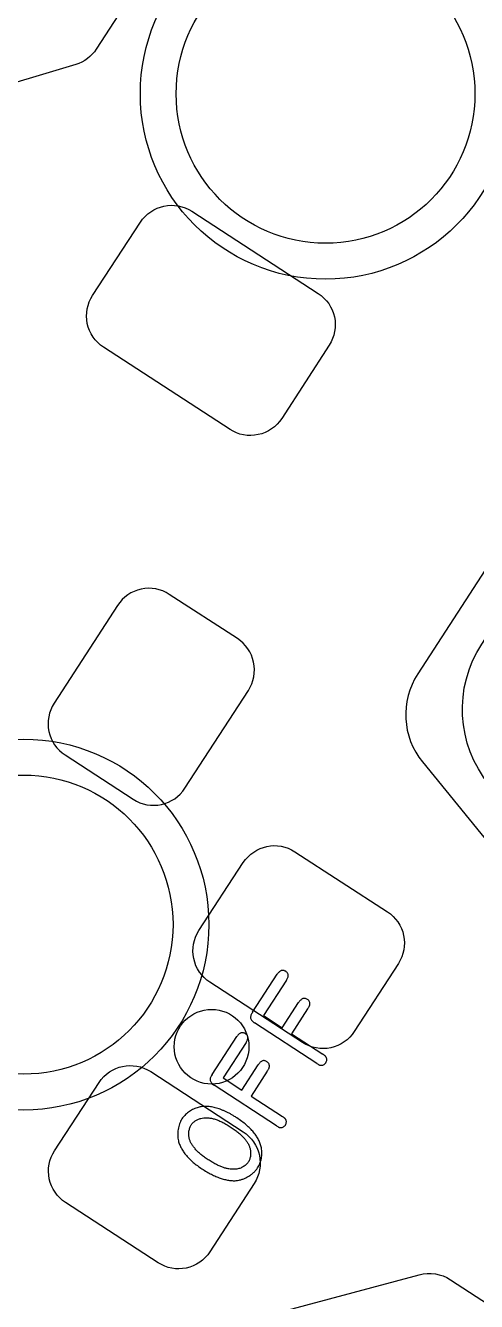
# Model space of a CAD drawing. Header units: millimetres. Extents: x -219 to 14, y 168 to 388.
# Drawn here: x -88.3 to -69.1, y 225.1 to 279.3 of the extents above; entities that cross this region are included whole.
import ezdxf

# ---------------------------------------------------------------- set-up
doc = ezdxf.new("R2010")
doc.units = ezdxf.units.MM
doc.layers.get('0').update_dxf_attribs({"linetype": 'CONTINUOUS'})

msp = doc.modelspace()

# ---------------------------------------------------------------- linework, layer by layer
for p, q in [((-78.655, 237.367), (-77.605, 238.982)), ((-77.215, 238.729), (-78.192, 237.225)), ((-77.393, 236.706), (-76.697, 237.777)), ((-76.315, 237.509), (-77.002, 236.452)), ((-75.926, 235.197), (-78.571, 236.914)), ((-78.192, 237.225), (-77.393, 236.706)), ((-80.372, 234.722), (-79.322, 236.338)), ((-77.002, 236.452), (-75.671, 235.588)), ((-78.932, 236.084), (-79.909, 234.58)), ((-79.11, 234.062), (-78.414, 235.132)), ((-79.909, 234.58), (-79.11, 234.062)), ((-78.032, 234.864), (-78.719, 233.808)), ((-77.643, 232.553), (-80.288, 234.27)), ((-78.719, 233.808), (-77.388, 232.944)), ((-81.657, 232.841), (-81.656, 232.84)), ((-81.266, 232.587), (-81.265, 232.586))]:
    msp.add_line(p, q)
for points in [[(-80.085, 293.941), (-80.384, 286.238, -0.135064), (-80.639, 285.435), (-85.297, 278.263, -0.177972), (-86.173, 277.606), (-94.602, 275.087, -0.220022), (-95.921, 275.277), (-98.493, 276.947, -0.414214), (-98.96, 279.143), (-87.046, 297.492, -0.414214), (-84.85, 297.959), (-80.807, 295.334, -0.26436)], [(-85.454, 267.803), (-83.423, 270.911, -0.41338), (-81.23, 271.374), (-75.863, 267.889, -0.414214), (-75.396, 265.693), (-77.418, 262.58, -0.414214), (-79.614, 262.113), (-84.99, 265.603, -0.415047)], [(-83.727, 246.411, 0.414214), (-81.531, 246.878), (-78.832, 251.035, 0.414214), (-79.299, 253.231), (-82.196, 255.112, 0.414214), (-84.392, 254.645), (-87.091, 250.488, 0.414214), (-86.624, 248.292)], [(-72.456, 239.438), (-74.331, 236.55, -0.414214), (-76.527, 236.083), (-80.467, 238.642, -0.415047), (-80.932, 240.842), (-79.049, 243.724, -0.41338), (-76.855, 244.187), (-72.923, 241.634, -0.414214)], [(-87.072, 231.491), (-85.18, 234.387, -0.41338), (-82.986, 234.85), (-79.053, 232.296, -0.414214), (-78.586, 230.1), (-80.47, 227.199, -0.414214), (-82.666, 226.732), (-86.608, 229.291, -0.415047)], [(-71.285, 202.142), (-79.17, 202.092, -0.146594), (-80.086, 202.36), (-83.618, 204.654, -0.128591), (-84.185, 205.275), (-87.59, 211.763, -0.271179), (-87.513, 213.44), (-81.17, 223.209, -0.185236), (-80.207, 223.909), (-71.576, 226.226, -0.212661), (-70.241, 226.014), (-66.209, 223.397, -0.185236), (-65.509, 222.434), (-63.276, 214.114, -0.212661), (-63.487, 212.778), (-69.902, 202.899, -0.2523)]]:
    msp.add_lwpolyline(points, format="xyb", close=True)
for points in [[(-54.922, 280.386, -0.414214), (-54.455, 278.19), (-71.634, 251.733, 0.325768), (-71.432, 247.998), (-39.882, 209.286, -0.28994), (-39.68, 207.6), (-51.84, 182.1, -0.453094), (-54.138, 181.452), (-55.947, 182.627, 0.414214), (-64.731, 180.759), (-66.46, 178.096, -0.414214), (-68.656, 177.629), (-97.674, 196.471, -0.414214), (-98.141, 198.667), (-95.547, 202.661, 0.361395), (-96.5, 210.724), (-109.427, 222.998, 0.045941), (-109.656, 223.178), (-138.825, 242.118, -0.414214)], [(-163.016, 255.933), (-110.809, 222.035, -0.198912), (-108.607, 218.831), (-104.441, 199.238, 0.198912), (-104.111, 198.757), (-57.519, 168.505, 0.453094), (-56.416, 168.816), (-37.589, 208.295, 0.28994), (-37.686, 209.105), (-68.594, 247.028, -0.325768), (-68.916, 253.003), (-51.637, 279.616, 0.414214)]]:
    msp.add_lwpolyline(points, format="xyb")
for centre, radius in [((-75.551, 276.367), 7.874), ((-75.551, 276.367), 6.35), ((-88.386, 241.091), 7.874), ((-88.386, 241.091), 6.35), ((-80.398, 235.904), 1.587)]:
    msp.add_circle(centre, radius)
for points, knots in [([(-77.246, 239.107), (-77.262, 239.116), (-77.292, 239.133), (-77.34, 239.146), (-77.388, 239.148), (-77.435, 239.138), (-77.481, 239.115), (-77.524, 239.081), (-77.566, 239.036), (-77.592, 239.001), (-77.605, 238.982)], [0, 0, 0, 0, 0.124723, 0.238759, 0.348369, 0.45629, 0.57015, 0.695658, 0.839338, 1, 1, 1, 1]), ([(-77.215, 238.729), (-77.202, 238.748), (-77.178, 238.785), (-77.155, 238.843), (-77.141, 238.897), (-77.139, 238.948), (-77.148, 238.995), (-77.171, 239.037), (-77.203, 239.076), (-77.231, 239.097), (-77.246, 239.107)], [0, 0, 0, 0, 0.160822, 0.303607, 0.430121, 0.544897, 0.652145, 0.759141, 0.872467, 1, 1, 1, 1]), ([(-76.326, 237.914), (-76.342, 237.925), (-76.372, 237.944), (-76.422, 237.959), (-76.472, 237.961), (-76.52, 237.95), (-76.567, 237.925), (-76.612, 237.887), (-76.658, 237.838), (-76.684, 237.798), (-76.697, 237.777)], [0, 0, 0, 0, 0.1246782, 0.2354383, 0.340623, 0.4465014, 0.5588224, 0.6877477, 0.8339528, 1, 1, 1, 1]), ([(-76.227, 237.674), (-76.224, 237.698), (-76.217, 237.743), (-76.232, 237.81), (-76.269, 237.87), (-76.306, 237.899), (-76.326, 237.914)], [0, 0, 0, 0, 0.254544, 0.491372, 0.730048, 1, 1, 1, 1]), ([(-78.655, 237.367), (-78.671, 237.345), (-78.699, 237.305), (-78.728, 237.242), (-78.743, 237.181), (-78.74, 237.121), (-78.72, 237.063), (-78.686, 237.009), (-78.635, 236.958), (-78.593, 236.929), (-78.571, 236.914)], [0, 0, 0, 0, 0.145923, 0.274015, 0.386439, 0.493493, 0.603026, 0.718993, 0.850301, 1, 1, 1, 1]), ([(-76.315, 237.509), (-76.302, 237.529), (-76.28, 237.562), (-76.255, 237.608), (-76.237, 237.643), (-76.231, 237.665), (-76.227, 237.674)], [0, 0, 0, 0, 0.377536, 0.644293, 0.838072, 1, 1, 1, 1]), ([(-78.963, 236.463), (-78.979, 236.472), (-79.009, 236.488), (-79.058, 236.502), (-79.106, 236.503), (-79.152, 236.493), (-79.198, 236.471), (-79.241, 236.437), (-79.283, 236.392), (-79.309, 236.356), (-79.322, 236.338)], [0, 0, 0, 0, 0.124723, 0.238759, 0.348369, 0.45629, 0.57015, 0.695658, 0.839338, 1, 1, 1, 1]), ([(-78.932, 236.084), (-78.919, 236.104), (-78.895, 236.141), (-78.872, 236.199), (-78.858, 236.253), (-78.856, 236.303), (-78.865, 236.35), (-78.888, 236.392), (-78.92, 236.432), (-78.948, 236.452), (-78.963, 236.463)], [0, 0, 0, 0, 0.160822, 0.303607, 0.430121, 0.544897, 0.652145, 0.759141, 0.872467, 1, 1, 1, 1]), ([(-78.043, 235.27), (-78.059, 235.28), (-78.089, 235.299), (-78.139, 235.315), (-78.189, 235.317), (-78.237, 235.306), (-78.284, 235.281), (-78.329, 235.243), (-78.375, 235.193), (-78.401, 235.153), (-78.414, 235.132)], [0, 0, 0, 0, 0.124678, 0.235438, 0.340623, 0.446501, 0.558822, 0.687748, 0.833953, 1, 1, 1, 1]), ([(-77.944, 235.03), (-77.941, 235.053), (-77.934, 235.098), (-77.949, 235.166), (-77.986, 235.225), (-78.023, 235.255), (-78.043, 235.27)], [0, 0, 0, 0, 0.254544, 0.491372, 0.730048, 1, 1, 1, 1]), ([(-75.926, 235.197), (-75.907, 235.185), (-75.876, 235.165), (-75.836, 235.14), (-75.803, 235.124), (-75.782, 235.119), (-75.772, 235.117)], [0, 0, 0, 0, 0.3837774, 0.6325859, 0.8130585, 1, 1, 1, 1]), ([(-75.772, 235.117), (-75.749, 235.116), (-75.705, 235.113), (-75.643, 235.134), (-75.586, 235.17), (-75.557, 235.206), (-75.542, 235.225)], [0, 0, 0, 0, 0.250903, 0.48689, 0.729329, 1, 1, 1, 1]), ([(-75.55, 235.489), (-75.556, 235.497), (-75.567, 235.513), (-75.592, 235.535), (-75.627, 235.559), (-75.654, 235.577), (-75.671, 235.588)], [0, 0, 0, 0, 0.188152, 0.36832, 0.619021, 1, 1, 1, 1]), ([(-75.542, 235.225), (-75.531, 235.247), (-75.508, 235.29), (-75.498, 235.351), (-75.504, 235.398), (-75.512, 235.431), (-75.529, 235.462), (-75.543, 235.48), (-75.55, 235.489)], [0, 0, 0, 0, 0.260653, 0.512239, 0.635801, 0.756856, 0.8762, 1, 1, 1, 1]), ([(-80.372, 234.722), (-80.388, 234.701), (-80.416, 234.661), (-80.445, 234.597), (-80.46, 234.536), (-80.457, 234.476), (-80.437, 234.419), (-80.403, 234.365), (-80.352, 234.314), (-80.31, 234.285), (-80.288, 234.27)], [0, 0, 0, 0, 0.145923, 0.274015, 0.386439, 0.493493, 0.603026, 0.718993, 0.850301, 1, 1, 1, 1]), ([(-78.032, 234.864), (-78.02, 234.884), (-77.997, 234.918), (-77.972, 234.964), (-77.954, 234.999), (-77.948, 235.02), (-77.944, 235.03)], [0, 0, 0, 0, 0.377536, 0.644293, 0.838072, 1, 1, 1, 1]), ([(-81.014, 233.317), (-81.047, 233.305), (-81.112, 233.282), (-81.207, 233.238), (-81.297, 233.186), (-81.382, 233.128), (-81.462, 233.064), (-81.535, 232.994), (-81.601, 232.92), (-81.638, 232.867), (-81.656, 232.84)], [0, 0, 0, 0, 0.128897, 0.256024, 0.383031, 0.510763, 0.636864, 0.759967, 0.880017, 1, 1, 1, 1]), ([(-79.327, 232.886), (-79.367, 232.912), (-79.447, 232.963), (-79.566, 233.034), (-79.684, 233.097), (-79.799, 233.155), (-79.913, 233.205), (-80.024, 233.249), (-80.133, 233.286), (-80.239, 233.316), (-80.344, 233.34), (-80.446, 233.357), (-80.546, 233.368), (-80.644, 233.371), (-80.74, 233.368), (-80.833, 233.358), (-80.925, 233.342), (-80.984, 233.326), (-81.014, 233.317)], [0, 0, 0, 0, 0.080424, 0.157711, 0.231972, 0.303725, 0.372685, 0.438908, 0.502962, 0.564675, 0.624091, 0.681389, 0.737383, 0.791688, 0.84518, 0.897488, 0.948885, 1, 1, 1, 1]), ([(-81.657, 232.841), (-81.676, 232.807), (-81.715, 232.741), (-81.76, 232.633), (-81.795, 232.518), (-81.821, 232.397), (-81.835, 232.274), (-81.839, 232.15), (-81.831, 232.029), (-81.817, 231.949), (-81.809, 231.909)], [0, 0, 0, 0, 0.1189, 0.238815, 0.363412, 0.491768, 0.621792, 0.748494, 0.874822, 1, 1, 1, 1]), ([(-81.35, 232.031), (-81.354, 232.054), (-81.363, 232.101), (-81.369, 232.173), (-81.367, 232.248), (-81.359, 232.323), (-81.344, 232.396), (-81.324, 232.465), (-81.298, 232.529), (-81.276, 232.567), (-81.265, 232.586)], [0, 0, 0, 0, 0.123362, 0.249717, 0.37865, 0.511599, 0.64377, 0.76903, 0.886766, 1, 1, 1, 1]), ([(-81.266, 232.587), (-81.255, 232.602), (-81.232, 232.634), (-81.19, 232.677), (-81.143, 232.719), (-81.073, 232.769), (-80.979, 232.825), (-80.897, 232.85), (-80.857, 232.863)], [0, 0, 0, 0, 0.11376, 0.233218, 0.356799, 0.48809, 0.749531, 1, 1, 1, 1]), ([(-80.857, 232.863), (-80.813, 232.872), (-80.723, 232.89), (-80.582, 232.892), (-80.435, 232.876), (-80.281, 232.841), (-80.12, 232.786), (-79.954, 232.712), (-79.779, 232.621), (-79.665, 232.548), (-79.605, 232.51)], [0, 0, 0, 0, 0.100865, 0.20514, 0.314754, 0.432735, 0.558927, 0.694653, 0.841474, 1, 1, 1, 1]), ([(-79.605, 232.51), (-79.548, 232.472), (-79.438, 232.399), (-79.286, 232.284), (-79.154, 232.169), (-79.04, 232.054), (-78.944, 231.939), (-78.864, 231.823), (-78.802, 231.705), (-78.774, 231.623), (-78.761, 231.583)], [0, 0, 0, 0, 0.161174, 0.309864, 0.446677, 0.572217, 0.688558, 0.797887, 0.901397, 1, 1, 1, 1]), ([(-78.277, 231.608), (-78.292, 231.665), (-78.321, 231.782), (-78.395, 231.952), (-78.491, 232.118), (-78.612, 232.279), (-78.756, 232.438), (-78.924, 232.592), (-79.115, 232.744), (-79.255, 232.837), (-79.327, 232.886)], [0, 0, 0, 0, 0.1049171, 0.2129477, 0.3252539, 0.4434431, 0.5691427, 0.7031781, 0.8465565, 1, 1, 1, 1]), ([(-77.643, 232.553), (-77.624, 232.541), (-77.593, 232.52), (-77.553, 232.495), (-77.52, 232.48), (-77.499, 232.475), (-77.489, 232.472)], [0, 0, 0, 0, 0.383777, 0.632586, 0.813059, 1, 1, 1, 1]), ([(-77.489, 232.472), (-77.466, 232.471), (-77.422, 232.469), (-77.36, 232.49), (-77.303, 232.526), (-77.274, 232.562), (-77.259, 232.581)], [0, 0, 0, 0, 0.250903, 0.48689, 0.729329, 1, 1, 1, 1]), ([(-77.267, 232.845), (-77.273, 232.853), (-77.284, 232.869), (-77.309, 232.89), (-77.344, 232.914), (-77.372, 232.933), (-77.388, 232.944)], [0, 0, 0, 0, 0.188152, 0.36832, 0.619021, 1, 1, 1, 1]), ([(-77.259, 232.581), (-77.248, 232.603), (-77.225, 232.646), (-77.215, 232.707), (-77.221, 232.753), (-77.229, 232.787), (-77.246, 232.817), (-77.26, 232.835), (-77.267, 232.845)], [0, 0, 0, 0, 0.260653, 0.512239, 0.635801, 0.756856, 0.8762, 1, 1, 1, 1]), ([(-81.809, 231.909), (-81.793, 231.856), (-81.759, 231.747), (-81.683, 231.59), (-81.587, 231.435), (-81.469, 231.284), (-81.332, 231.136), (-81.175, 230.992), (-81, 230.852), (-80.873, 230.767), (-80.808, 230.723)], [0, 0, 0, 0, 0.105705, 0.215134, 0.329018, 0.449631, 0.576639, 0.710541, 0.851416, 1, 1, 1, 1]), ([(-80.544, 231.108), (-80.598, 231.145), (-80.703, 231.215), (-80.848, 231.328), (-80.977, 231.444), (-81.088, 231.561), (-81.183, 231.678), (-81.259, 231.796), (-81.316, 231.912), (-81.339, 231.992), (-81.35, 232.031)], [0, 0, 0, 0, 0.156125, 0.302877, 0.440322, 0.56978, 0.690666, 0.801587, 0.904038, 1, 1, 1, 1]), ([(-78.761, 231.583), (-78.755, 231.559), (-78.744, 231.51), (-78.736, 231.435), (-78.736, 231.358), (-78.742, 231.281), (-78.756, 231.206), (-78.775, 231.135), (-78.802, 231.069), (-78.825, 231.028), (-78.836, 231.009)], [0, 0, 0, 0, 0.125983, 0.2526, 0.38207, 0.513681, 0.642442, 0.765615, 0.88507, 1, 1, 1, 1]), ([(-78.439, 230.764), (-78.421, 230.794), (-78.384, 230.854), (-78.343, 230.953), (-78.306, 231.056), (-78.281, 231.165), (-78.263, 231.277), (-78.258, 231.388), (-78.26, 231.499), (-78.271, 231.572), (-78.277, 231.608)], [0, 0, 0, 0, 0.118981, 0.240318, 0.364646, 0.49276, 0.622125, 0.749523, 0.874592, 1, 1, 1, 1]), ([(-79.416, 230.701), (-79.457, 230.7), (-79.54, 230.699), (-79.667, 230.716), (-79.799, 230.744), (-79.935, 230.788), (-80.077, 230.846), (-80.227, 230.919), (-80.384, 231.007), (-80.489, 231.074), (-80.544, 231.108)], [0, 0, 0, 0, 0.100044, 0.204357, 0.314658, 0.431428, 0.557026, 0.692898, 0.840874, 1, 1, 1, 1]), ([(-78.836, 231.009), (-78.852, 230.987), (-78.882, 230.944), (-78.941, 230.888), (-79.006, 230.836), (-79.08, 230.792), (-79.159, 230.755), (-79.242, 230.728), (-79.328, 230.708), (-79.387, 230.703), (-79.416, 230.701)], [0, 0, 0, 0, 0.116304, 0.233863, 0.354988, 0.482525, 0.612268, 0.740399, 0.869415, 1, 1, 1, 1]), ([(-80.808, 230.723), (-80.74, 230.68), (-80.61, 230.597), (-80.412, 230.49), (-80.221, 230.4), (-80.036, 230.327), (-79.857, 230.272), (-79.685, 230.236), (-79.518, 230.215), (-79.409, 230.218), (-79.356, 230.219)], [0, 0, 0, 0, 0.153124, 0.297158, 0.432037, 0.559346, 0.678717, 0.790963, 0.898004, 1, 1, 1, 1]), ([(-79.356, 230.219), (-79.312, 230.225), (-79.224, 230.237), (-79.093, 230.275), (-78.964, 230.327), (-78.838, 230.394), (-78.719, 230.472), (-78.612, 230.561), (-78.517, 230.657), (-78.465, 230.729), (-78.439, 230.764)], [0, 0, 0, 0, 0.121113, 0.243963, 0.369981, 0.501105, 0.632263, 0.757497, 0.880131, 1, 1, 1, 1])]:
    msp.add_open_spline(points, degree=3, knots=knots)

doc.saveas('drawing.dxf')
